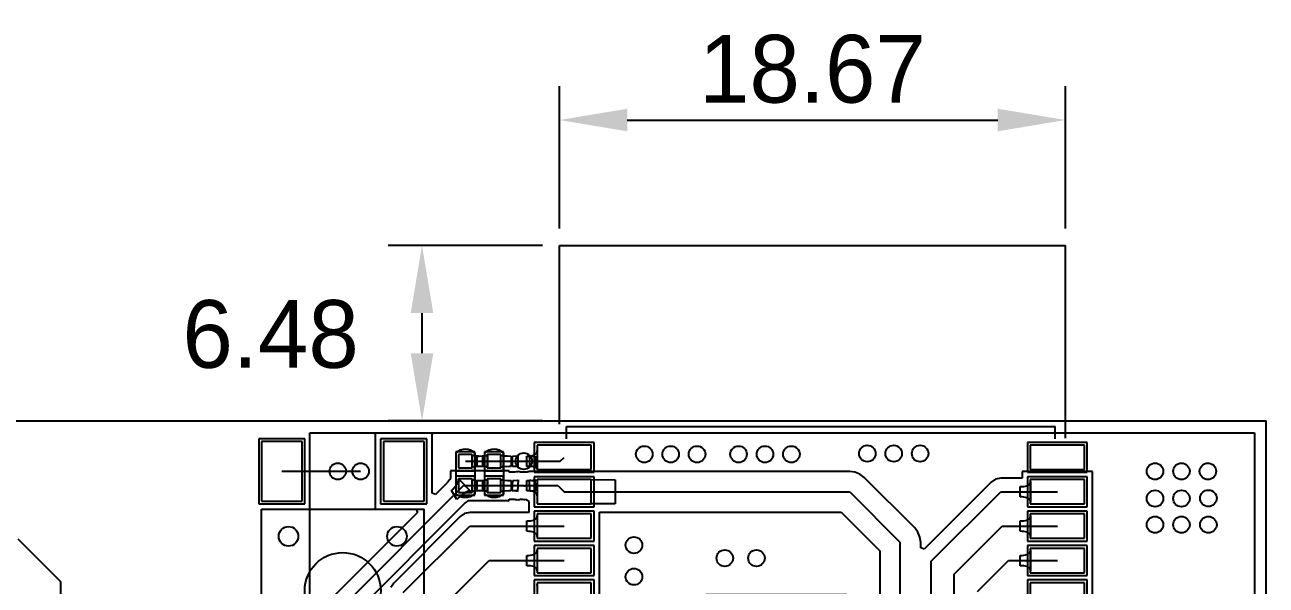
# Model space of a CAD drawing. Header units: millimetres. Extents: x 36 to 139, y 37 to 145.
# Drawn here: x 93.04 to 138.85, y 123.86 to 144.54 of the extents above; entities that cross this region are included whole.
import ezdxf

# ---------------------------------------------------------------- set-up
doc = ezdxf.new("R2010")
doc.units = ezdxf.units.MM
for name, color, linetype in [('BottomLayer', 5, 'Continuous'), ('KeepOutLayer', 6, 'Continuous'), ('Mechanical6', 56, 'Continuous'), ('MultiLayer', 9, 'Continuous'), ('TopLayer', 1, 'Continuous'), ('TopOverlay', 2, 'Continuous'), ('TopPaste', 8, 'Continuous'), ('TopSolder', 216, 'Continuous')]:
    doc.layers.add(name, color=color, linetype=linetype)
doc.dimstyles.new('ISO-25', dxfattribs={"dimtxt": 2.5, "dimasz": 2.5, "dimexe": 1.25, "dimexo": 0.625, "dimtad": 1, "dimtxsty": 'Standard', "dimcen": 2.5, "dimadec": 0, "dimazin": 0, "dimtfac": 1, "dimtmove": 0, "dimatfit": 3, "dimfxl": 1, "dimarcsym": 0})

# ---------------------------------------------------------------- blocks, each defined once
blk = doc.blocks.new('C0402_7')
at = {"layer": 'TopLayer'}
for p, q in [((-0.695, 0.253), (-0.695, -0.247)), ((-0.195, 0.253), (-0.695, 0.253)), ((-0.195, -0.247), (-0.195, 0.253)), ((0.205, 0.253), (0.205, -0.247)), ((0.705, 0.253), (0.205, 0.253)), ((0.705, -0.247), (0.705, 0.253)), ((-0.695, -0.247), (-0.195, -0.247)), ((0.205, -0.247), (0.705, -0.247))]:
    blk.add_line(p, q, dxfattribs=at)
at = {"layer": 'TopOverlay'}
for p, q in [((0.755, 0.353), (-0.745, 0.353)), ((0.755, -0.347), (-0.745, -0.347))]:
    blk.add_line(p, q, dxfattribs=at)
for centre, radius, start, end in [((-0.342, 0.003), 0.534, 139.1, 221), ((0.405, 0.003), 0.495, 315, 45)]:
    blk.add_arc(centre, radius, start, end, dxfattribs=at)
at = {"layer": 'TopPaste'}
for p, q in [((-0.695, 0.253), (-0.695, -0.247)), ((-0.195, 0.253), (-0.695, 0.253)), ((-0.195, -0.247), (-0.195, 0.253)), ((0.205, 0.253), (0.205, -0.247)), ((0.705, 0.253), (0.205, 0.253)), ((0.705, -0.247), (0.705, 0.253)), ((-0.695, -0.247), (-0.195, -0.247)), ((0.205, -0.247), (0.705, -0.247))]:
    blk.add_line(p, q, dxfattribs=at)
at = {"layer": 'TopSolder'}
for p, q in [((-0.797, 0.355), (-0.797, -0.348)), ((-0.093, 0.355), (-0.797, 0.355)), ((-0.093, -0.348), (-0.093, 0.355)), ((0.103, 0.355), (0.103, -0.348)), ((0.807, 0.355), (0.103, 0.355)), ((0.807, -0.348), (0.807, 0.355)), ((-0.797, -0.348), (-0.093, -0.348)), ((0.103, -0.348), (0.807, -0.348))]:
    blk.add_line(p, q, dxfattribs=at)
blk = doc.blocks.new('C0402_8')
at = {"layer": 'TopLayer'}
for p, q in [((-0.695, 0.253), (-0.695, -0.247)), ((-0.195, 0.253), (-0.695, 0.253)), ((-0.195, -0.247), (-0.195, 0.253)), ((0.205, 0.253), (0.205, -0.247)), ((0.705, 0.253), (0.205, 0.253)), ((0.705, -0.247), (0.705, 0.253)), ((-0.695, -0.247), (-0.195, -0.247)), ((0.205, -0.247), (0.705, -0.247))]:
    blk.add_line(p, q, dxfattribs=at)
at = {"layer": 'TopOverlay'}
for p, q in [((0.755, 0.353), (-0.745, 0.353)), ((0.755, -0.347), (-0.745, -0.347))]:
    blk.add_line(p, q, dxfattribs=at)
for centre, radius, start, end in [((-0.342, 0.003), 0.534, 139.1, 221), ((0.405, 0.003), 0.495, 315, 45)]:
    blk.add_arc(centre, radius, start, end, dxfattribs=at)
at = {"layer": 'TopPaste'}
for p, q in [((-0.695, 0.253), (-0.695, -0.247)), ((-0.195, 0.253), (-0.695, 0.253)), ((-0.195, -0.247), (-0.195, 0.253)), ((0.205, 0.253), (0.205, -0.247)), ((0.705, 0.253), (0.205, 0.253)), ((0.705, -0.247), (0.705, 0.253)), ((-0.695, -0.247), (-0.195, -0.247)), ((0.205, -0.247), (0.705, -0.247))]:
    blk.add_line(p, q, dxfattribs=at)
at = {"layer": 'TopSolder'}
for p, q in [((-0.797, 0.355), (-0.797, -0.348)), ((-0.093, 0.355), (-0.797, 0.355)), ((-0.093, -0.348), (-0.093, 0.355)), ((0.103, 0.355), (0.103, -0.348)), ((0.807, 0.355), (0.103, 0.355)), ((0.807, -0.348), (0.807, 0.355)), ((-0.797, -0.348), (-0.093, -0.348)), ((0.103, -0.348), (0.807, -0.348))]:
    blk.add_line(p, q, dxfattribs=at)
blk = doc.blocks.new('SW_SMD_4P_L6_0_W6_0_P4_50_LS9_0_39')
at = {"layer": 'Mechanical6'}
blk.add_circle((-4.5, 3), 0.03, dxfattribs=at)
at = {"layer": 'TopLayer'}
for p, q in [((-5.5, 3), (-5.5, 1.5)), ((-3.3, 3), (-5.5, 3)), ((-3.3, 1.5), (-3.3, 3)), ((3.3, 3), (3.3, 1.5)), ((5.5, 3), (3.3, 3)), ((5.5, 1.5), (5.5, 3)), ((-5.5, 1.5), (-3.3, 1.5)), ((3.3, 1.5), (5.5, 1.5)), ((-5.5, -1.5), (-5.5, -3)), ((-3.3, -1.5), (-5.5, -1.5)), ((-3.3, -3), (-3.3, -1.5)), ((3.3, -1.5), (3.3, -3)), ((5.5, -1.5), (3.3, -1.5)), ((5.5, -3), (5.5, -1.5)), ((-5.5, -3), (-3.3, -3)), ((3.3, -3), (5.5, -3))]:
    blk.add_line(p, q, dxfattribs=at)
at = {"layer": 'TopOverlay'}
for p, q in [((-3, 3), (-3, -3)), ((-3, 3), (3, 3)), ((3, 3), (3, -3)), ((-3, -3), (3, -3))]:
    blk.add_line(p, q, dxfattribs=at)
for centre, radius in [((-2, 2), 0.361), ((2, 2), 0.361), ((0, 0), 1.4), ((-2, -2), 0.361), ((2, -2), 0.361)]:
    blk.add_circle(centre, radius, dxfattribs=at)
at = {"layer": 'TopPaste'}
for p, q in [((-5.5, 3), (-5.5, 1.5)), ((-3.3, 3), (-5.5, 3)), ((-3.3, 1.5), (-3.3, 3)), ((3.3, 3), (3.3, 1.5)), ((5.5, 3), (3.3, 3)), ((5.5, 1.5), (5.5, 3)), ((-5.5, 1.5), (-3.3, 1.5)), ((3.3, 1.5), (5.5, 1.5)), ((-5.5, -1.5), (-5.5, -3)), ((-3.3, -1.5), (-5.5, -1.5)), ((-3.3, -3), (-3.3, -1.5)), ((3.3, -1.5), (3.3, -3)), ((5.5, -1.5), (3.3, -1.5)), ((5.5, -3), (5.5, -1.5)), ((-5.5, -3), (-3.3, -3)), ((3.3, -3), (5.5, -3))]:
    blk.add_line(p, q, dxfattribs=at)
at = {"layer": 'TopSolder'}
for p, q in [((-5.601, 3.102), (-5.601, 1.398)), ((-3.198, 3.102), (-5.601, 3.102)), ((-3.198, 1.398), (-3.198, 3.102)), ((3.198, 3.102), (3.198, 1.398)), ((5.601, 3.102), (3.198, 3.102)), ((5.601, 1.398), (5.601, 3.102)), ((-5.601, 1.398), (-3.198, 1.398)), ((3.198, 1.398), (5.601, 1.398)), ((-5.601, -1.398), (-5.601, -3.102)), ((-3.198, -1.398), (-5.601, -1.398)), ((-3.198, -3.102), (-3.198, -1.398)), ((3.198, -1.398), (3.198, -3.102)), ((5.601, -1.398), (3.198, -1.398)), ((5.601, -3.102), (5.601, -1.398)), ((-5.601, -3.102), (-3.198, -3.102)), ((3.198, -3.102), (5.601, -3.102))]:
    blk.add_line(p, q, dxfattribs=at)
blk = doc.blocks.new('ESP32_WROVER_B_45')
at = {"layer": 'TopLayer'}
for p, q in [((-10.1, 11.88), (-10.1, 10.98)), ((-8.1, 11.88), (-10.1, 11.88)), ((-8.1, 10.98), (-8.1, 11.88)), ((8.1, 11.88), (8.1, 10.98)), ((10.1, 11.88), (8.1, 11.88)), ((10.1, 10.98), (10.1, 11.88)), ((-10.1, 10.98), (-8.1, 10.98)), ((-10.1, 10.61), (-10.1, 9.71)), ((-8.1, 10.61), (-10.1, 10.61)), ((-8.1, 9.71), (-8.1, 10.61)), ((8.1, 10.98), (10.1, 10.98)), ((8.1, 10.61), (8.1, 9.71)), ((10.1, 10.61), (8.1, 10.61)), ((10.1, 9.71), (10.1, 10.61)), ((-10.1, 9.71), (-8.1, 9.71)), ((8.1, 9.71), (10.1, 9.71)), ((-10.1, 9.34), (-10.1, 8.44)), ((-8.1, 9.34), (-10.1, 9.34)), ((-8.1, 8.44), (-8.1, 9.34)), ((8.1, 9.34), (8.1, 8.44)), ((10.1, 9.34), (8.1, 9.34)), ((10.1, 8.44), (10.1, 9.34)), ((-10.1, 8.44), (-8.1, 8.44)), ((8.1, 8.44), (10.1, 8.44)), ((-10.1, 8.07), (-10.1, 7.17)), ((-8.1, 8.07), (-10.1, 8.07)), ((-8.1, 7.17), (-8.1, 8.07)), ((8.1, 8.07), (8.1, 7.17)), ((10.1, 8.07), (8.1, 8.07)), ((10.1, 7.17), (10.1, 8.07)), ((-10.1, 7.17), (-8.1, 7.17)), ((8.1, 7.17), (10.1, 7.17)), ((-10.1, 6.8), (-10.1, 5.9)), ((-8.1, 6.8), (-10.1, 6.8)), ((-8.1, 5.9), (-8.1, 6.8)), ((8.1, 6.8), (8.1, 5.9)), ((10.1, 6.8), (8.1, 6.8)), ((10.1, 5.9), (10.1, 6.8)), ((-3.767, 6.257), (-3.767, 1.257)), ((1.233, 6.257), (-3.767, 6.257)), ((1.233, 1.257), (1.233, 6.257)), ((-10.1, 5.9), (-8.1, 5.9)), ((-10.1, 5.53), (-10.1, 4.63)), ((-8.1, 5.53), (-10.1, 5.53)), ((-8.1, 4.63), (-8.1, 5.53)), ((8.1, 5.9), (10.1, 5.9)), ((8.1, 5.53), (8.1, 4.63)), ((10.1, 5.53), (8.1, 5.53)), ((10.1, 4.63), (10.1, 5.53)), ((-10.1, 4.63), (-8.1, 4.63)), ((8.1, 4.63), (10.1, 4.63)), ((-10.1, 4.26), (-10.1, 3.36)), ((-8.1, 4.26), (-10.1, 4.26)), ((-8.1, 3.36), (-8.1, 4.26)), ((8.1, 4.26), (8.1, 3.36)), ((10.1, 4.26), (8.1, 4.26)), ((10.1, 3.36), (10.1, 4.26)), ((-10.1, 3.36), (-8.1, 3.36)), ((8.1, 3.36), (10.1, 3.36)), ((-10.1, 2.99), (-10.1, 2.09)), ((-8.1, 2.99), (-10.1, 2.99)), ((-8.1, 2.09), (-8.1, 2.99)), ((8.1, 2.99), (8.1, 2.09)), ((10.1, 2.99), (8.1, 2.99)), ((10.1, 2.09), (10.1, 2.99)), ((-10.1, 2.09), (-8.1, 2.09)), ((8.1, 2.09), (10.1, 2.09)), ((-10.1, 1.72), (-10.1, 0.82)), ((-8.1, 1.72), (-10.1, 1.72)), ((-8.1, 0.82), (-8.1, 1.72)), ((8.1, 1.72), (8.1, 0.82)), ((10.1, 1.72), (8.1, 1.72)), ((10.1, 0.82), (10.1, 1.72)), ((-3.767, 1.257), (1.233, 1.257)), ((-10.1, 0.82), (-8.1, 0.82)), ((8.1, 0.82), (10.1, 0.82)), ((-10.1, 0.45), (-10.1, -0.45)), ((-8.1, 0.45), (-10.1, 0.45)), ((-8.1, -0.45), (-8.1, 0.45)), ((8.1, 0.45), (8.1, -0.45)), ((10.1, 0.45), (8.1, 0.45)), ((10.1, -0.45), (10.1, 0.45)), ((-10.1, -0.45), (-8.1, -0.45)), ((8.1, -0.45), (10.1, -0.45)), ((-10.1, -0.82), (-10.1, -1.72)), ((-8.1, -0.82), (-10.1, -0.82)), ((-8.1, -1.72), (-8.1, -0.82)), ((8.1, -0.82), (8.1, -1.72)), ((10.1, -0.82), (8.1, -0.82)), ((10.1, -1.72), (10.1, -0.82)), ((-10.1, -1.72), (-8.1, -1.72)), ((8.1, -1.72), (10.1, -1.72)), ((-10.1, -2.09), (-10.1, -2.99)), ((-8.1, -2.09), (-10.1, -2.09)), ((-8.1, -2.99), (-8.1, -2.09)), ((8.1, -2.09), (8.1, -2.99)), ((10.1, -2.09), (8.1, -2.09)), ((10.1, -2.99), (10.1, -2.09)), ((-10.1, -2.99), (-8.1, -2.99)), ((8.1, -2.99), (10.1, -2.99)), ((-10.1, -3.36), (-10.1, -4.26)), ((-8.1, -3.36), (-10.1, -3.36)), ((-8.1, -4.26), (-8.1, -3.36)), ((8.1, -3.36), (8.1, -4.26)), ((10.1, -3.36), (8.1, -3.36)), ((10.1, -4.26), (10.1, -3.36)), ((-10.1, -4.26), (-8.1, -4.26)), ((8.1, -4.26), (10.1, -4.26)), ((-10.1, -4.63), (-10.1, -5.53)), ((-8.1, -4.63), (-10.1, -4.63)), ((-8.1, -5.53), (-8.1, -4.63)), ((8.1, -4.63), (8.1, -5.53)), ((10.1, -4.63), (8.1, -4.63)), ((10.1, -5.53), (10.1, -4.63)), ((-10.1, -5.53), (-8.1, -5.53)), ((-10.1, -5.9), (-10.1, -6.8)), ((-8.1, -5.9), (-10.1, -5.9)), ((-8.1, -6.8), (-8.1, -5.9)), ((8.1, -5.53), (10.1, -5.53)), ((8.1, -5.9), (8.1, -6.8)), ((10.1, -5.9), (8.1, -5.9)), ((10.1, -6.8), (10.1, -5.9)), ((-10.1, -6.8), (-8.1, -6.8)), ((8.1, -6.8), (10.1, -6.8)), ((-10.1, -7.17), (-10.1, -8.07)), ((-8.1, -7.17), (-10.1, -7.17)), ((-8.1, -8.07), (-8.1, -7.17)), ((8.1, -7.17), (8.1, -8.07)), ((10.1, -7.17), (8.1, -7.17)), ((10.1, -8.07), (10.1, -7.17)), ((-10.1, -8.07), (-8.1, -8.07)), ((8.1, -8.07), (10.1, -8.07)), ((-10.1, -8.44), (-10.1, -9.34)), ((-8.1, -8.44), (-10.1, -8.44)), ((-8.1, -9.34), (-8.1, -8.44)), ((8.1, -8.44), (8.1, -9.34)), ((10.1, -8.44), (8.1, -8.44)), ((10.1, -9.34), (10.1, -8.44)), ((-10.1, -9.34), (-8.1, -9.34)), ((8.1, -9.34), (10.1, -9.34)), ((-10.1, -9.71), (-10.1, -10.61)), ((-8.1, -9.71), (-10.1, -9.71)), ((-8.1, -10.61), (-8.1, -9.71)), ((8.1, -9.71), (8.1, -10.61)), ((10.1, -9.71), (8.1, -9.71)), ((10.1, -10.61), (10.1, -9.71)), ((-10.1, -10.61), (-8.1, -10.61)), ((-10.1, -10.98), (-10.1, -11.88)), ((-8.1, -10.98), (-10.1, -10.98)), ((-8.1, -11.88), (-8.1, -10.98)), ((8.1, -10.61), (10.1, -10.61)), ((8.1, -10.98), (8.1, -11.88)), ((10.1, -10.98), (8.1, -10.98)), ((10.1, -11.88), (10.1, -10.98)), ((-10.1, -11.88), (-8.1, -11.88)), ((8.1, -11.88), (10.1, -11.88))]:
    blk.add_line(p, q, dxfattribs=at)
at = {"layer": 'TopOverlay'}
for p, q in [((-9.272, 12.65), (-9.272, 19.254)), ((-9.272, 19.254), (9.397, 19.254)), ((9.397, 12.142), (9.397, 19.254)), ((-9.017, 12.573), (9.017, 12.573)), ((-9.017, 12.111), (-9.017, 12.573)), ((9.017, 12.111), (9.017, 12.573)), ((-9.399, -12.75), (-9.399, -12.115)), ((9.397, -12.75), (9.397, -12.115)), ((-9.399, -12.75), (9.397, -12.75))]:
    blk.add_line(p, q, dxfattribs=at)
at = {"layer": 'TopPaste'}
for p, q in [((-10.1, 11.88), (-10.1, 10.98)), ((-8.1, 11.88), (-10.1, 11.88)), ((-8.1, 10.98), (-8.1, 11.88)), ((8.1, 11.88), (8.1, 10.98)), ((10.1, 11.88), (8.1, 11.88)), ((10.1, 10.98), (10.1, 11.88)), ((-10.1, 10.98), (-8.1, 10.98)), ((-10.1, 10.61), (-10.1, 9.71)), ((-8.1, 10.61), (-10.1, 10.61)), ((-8.1, 9.71), (-8.1, 10.61)), ((8.1, 10.98), (10.1, 10.98)), ((8.1, 10.61), (8.1, 9.71)), ((10.1, 10.61), (8.1, 10.61)), ((10.1, 9.71), (10.1, 10.61)), ((-10.1, 9.71), (-8.1, 9.71)), ((8.1, 9.71), (10.1, 9.71)), ((-10.1, 9.34), (-10.1, 8.44)), ((-8.1, 9.34), (-10.1, 9.34)), ((-8.1, 8.44), (-8.1, 9.34)), ((8.1, 9.34), (8.1, 8.44)), ((10.1, 9.34), (8.1, 9.34)), ((10.1, 8.44), (10.1, 9.34)), ((-10.1, 8.44), (-8.1, 8.44)), ((8.1, 8.44), (10.1, 8.44)), ((-10.1, 8.07), (-10.1, 7.17)), ((-8.1, 8.07), (-10.1, 8.07)), ((-8.1, 7.17), (-8.1, 8.07)), ((8.1, 8.07), (8.1, 7.17)), ((10.1, 8.07), (8.1, 8.07)), ((10.1, 7.17), (10.1, 8.07)), ((-10.1, 7.17), (-8.1, 7.17)), ((8.1, 7.17), (10.1, 7.17)), ((-10.1, 6.8), (-10.1, 5.9)), ((-8.1, 6.8), (-10.1, 6.8)), ((-8.1, 5.9), (-8.1, 6.8)), ((8.1, 6.8), (8.1, 5.9)), ((10.1, 6.8), (8.1, 6.8)), ((10.1, 5.9), (10.1, 6.8)), ((-3.767, 6.257), (-3.767, 1.257)), ((1.233, 6.257), (-3.767, 6.257)), ((1.233, 1.257), (1.233, 6.257)), ((-10.1, 5.9), (-8.1, 5.9)), ((-10.1, 5.53), (-10.1, 4.63)), ((-8.1, 5.53), (-10.1, 5.53)), ((-8.1, 4.63), (-8.1, 5.53)), ((8.1, 5.9), (10.1, 5.9)), ((8.1, 5.53), (8.1, 4.63)), ((10.1, 5.53), (8.1, 5.53)), ((10.1, 4.63), (10.1, 5.53)), ((-10.1, 4.63), (-8.1, 4.63)), ((8.1, 4.63), (10.1, 4.63)), ((-10.1, 4.26), (-10.1, 3.36)), ((-8.1, 4.26), (-10.1, 4.26)), ((-8.1, 3.36), (-8.1, 4.26)), ((8.1, 4.26), (8.1, 3.36)), ((10.1, 4.26), (8.1, 4.26)), ((10.1, 3.36), (10.1, 4.26)), ((-10.1, 3.36), (-8.1, 3.36)), ((8.1, 3.36), (10.1, 3.36)), ((-10.1, 2.99), (-10.1, 2.09)), ((-8.1, 2.99), (-10.1, 2.99)), ((-8.1, 2.09), (-8.1, 2.99)), ((8.1, 2.99), (8.1, 2.09)), ((10.1, 2.99), (8.1, 2.99)), ((10.1, 2.09), (10.1, 2.99)), ((-10.1, 2.09), (-8.1, 2.09)), ((8.1, 2.09), (10.1, 2.09)), ((-10.1, 1.72), (-10.1, 0.82)), ((-8.1, 1.72), (-10.1, 1.72)), ((-8.1, 0.82), (-8.1, 1.72)), ((8.1, 1.72), (8.1, 0.82)), ((10.1, 1.72), (8.1, 1.72)), ((10.1, 0.82), (10.1, 1.72)), ((-3.767, 1.257), (1.233, 1.257)), ((-10.1, 0.82), (-8.1, 0.82)), ((8.1, 0.82), (10.1, 0.82)), ((-10.1, 0.45), (-10.1, -0.45)), ((-8.1, 0.45), (-10.1, 0.45)), ((-8.1, -0.45), (-8.1, 0.45)), ((8.1, 0.45), (8.1, -0.45)), ((10.1, 0.45), (8.1, 0.45)), ((10.1, -0.45), (10.1, 0.45)), ((-10.1, -0.45), (-8.1, -0.45)), ((8.1, -0.45), (10.1, -0.45)), ((-10.1, -0.82), (-10.1, -1.72)), ((-8.1, -0.82), (-10.1, -0.82)), ((-8.1, -1.72), (-8.1, -0.82)), ((8.1, -0.82), (8.1, -1.72)), ((10.1, -0.82), (8.1, -0.82)), ((10.1, -1.72), (10.1, -0.82)), ((-10.1, -1.72), (-8.1, -1.72)), ((8.1, -1.72), (10.1, -1.72)), ((-10.1, -2.09), (-10.1, -2.99)), ((-8.1, -2.09), (-10.1, -2.09)), ((-8.1, -2.99), (-8.1, -2.09)), ((8.1, -2.09), (8.1, -2.99)), ((10.1, -2.09), (8.1, -2.09)), ((10.1, -2.99), (10.1, -2.09)), ((-10.1, -2.99), (-8.1, -2.99)), ((8.1, -2.99), (10.1, -2.99)), ((-10.1, -3.36), (-10.1, -4.26)), ((-8.1, -3.36), (-10.1, -3.36)), ((-8.1, -4.26), (-8.1, -3.36)), ((8.1, -3.36), (8.1, -4.26)), ((10.1, -3.36), (8.1, -3.36)), ((10.1, -4.26), (10.1, -3.36)), ((-10.1, -4.26), (-8.1, -4.26)), ((8.1, -4.26), (10.1, -4.26)), ((-10.1, -4.63), (-10.1, -5.53)), ((-8.1, -4.63), (-10.1, -4.63)), ((-8.1, -5.53), (-8.1, -4.63)), ((8.1, -4.63), (8.1, -5.53)), ((10.1, -4.63), (8.1, -4.63)), ((10.1, -5.53), (10.1, -4.63)), ((-10.1, -5.53), (-8.1, -5.53)), ((-10.1, -5.9), (-10.1, -6.8)), ((-8.1, -5.9), (-10.1, -5.9)), ((-8.1, -6.8), (-8.1, -5.9)), ((8.1, -5.53), (10.1, -5.53)), ((8.1, -5.9), (8.1, -6.8)), ((10.1, -5.9), (8.1, -5.9)), ((10.1, -6.8), (10.1, -5.9)), ((-10.1, -6.8), (-8.1, -6.8)), ((8.1, -6.8), (10.1, -6.8)), ((-10.1, -7.17), (-10.1, -8.07)), ((-8.1, -7.17), (-10.1, -7.17)), ((-8.1, -8.07), (-8.1, -7.17)), ((8.1, -7.17), (8.1, -8.07)), ((10.1, -7.17), (8.1, -7.17)), ((10.1, -8.07), (10.1, -7.17)), ((-10.1, -8.07), (-8.1, -8.07)), ((8.1, -8.07), (10.1, -8.07)), ((-10.1, -8.44), (-10.1, -9.34)), ((-8.1, -8.44), (-10.1, -8.44)), ((-8.1, -9.34), (-8.1, -8.44)), ((8.1, -8.44), (8.1, -9.34)), ((10.1, -8.44), (8.1, -8.44)), ((10.1, -9.34), (10.1, -8.44)), ((-10.1, -9.34), (-8.1, -9.34)), ((8.1, -9.34), (10.1, -9.34)), ((-10.1, -9.71), (-10.1, -10.61)), ((-8.1, -9.71), (-10.1, -9.71)), ((-8.1, -10.61), (-8.1, -9.71)), ((8.1, -9.71), (8.1, -10.61)), ((10.1, -9.71), (8.1, -9.71)), ((10.1, -10.61), (10.1, -9.71)), ((-10.1, -10.61), (-8.1, -10.61)), ((-10.1, -10.98), (-10.1, -11.88)), ((-8.1, -10.98), (-10.1, -10.98)), ((-8.1, -11.88), (-8.1, -10.98)), ((8.1, -10.61), (10.1, -10.61)), ((8.1, -10.98), (8.1, -11.88)), ((10.1, -10.98), (8.1, -10.98)), ((10.1, -11.88), (10.1, -10.98)), ((-10.1, -11.88), (-8.1, -11.88)), ((8.1, -11.88), (10.1, -11.88))]:
    blk.add_line(p, q, dxfattribs=at)
at = {"layer": 'TopSolder'}
for p, q in [((-10.202, 11.982), (-10.202, 10.878)), ((-7.998, 11.982), (-10.202, 11.982)), ((-7.998, 10.878), (-7.998, 11.982)), ((7.998, 11.982), (7.998, 10.878)), ((10.202, 11.982), (7.998, 11.982)), ((10.202, 10.878), (10.202, 11.982)), ((-10.202, 10.878), (-7.998, 10.878)), ((-10.202, 10.712), (-10.202, 9.608)), ((-7.998, 10.712), (-10.202, 10.712)), ((-7.998, 9.608), (-7.998, 10.712)), ((7.998, 10.878), (10.202, 10.878)), ((7.998, 10.712), (7.998, 9.608)), ((10.202, 10.712), (7.998, 10.712)), ((10.202, 9.608), (10.202, 10.712)), ((-10.202, 9.608), (-7.998, 9.608)), ((-10.202, 9.442), (-10.202, 8.338)), ((-7.998, 9.442), (-10.202, 9.442)), ((-7.998, 8.338), (-7.998, 9.442)), ((7.998, 9.608), (10.202, 9.608)), ((7.998, 9.442), (7.998, 8.338)), ((10.202, 9.442), (7.998, 9.442)), ((10.202, 8.338), (10.202, 9.442)), ((-10.202, 8.338), (-7.998, 8.338)), ((7.998, 8.338), (10.202, 8.338)), ((-10.202, 8.172), (-10.202, 7.068)), ((-7.998, 8.172), (-10.202, 8.172)), ((-7.998, 7.068), (-7.998, 8.172)), ((7.998, 8.172), (7.998, 7.068)), ((10.202, 8.172), (7.998, 8.172)), ((10.202, 7.068), (10.202, 8.172)), ((-10.202, 7.068), (-7.998, 7.068)), ((-10.202, 6.902), (-10.202, 5.798)), ((-7.998, 6.902), (-10.202, 6.902)), ((-7.998, 5.798), (-7.998, 6.902)), ((7.998, 7.068), (10.202, 7.068)), ((7.998, 6.902), (7.998, 5.798)), ((10.202, 6.902), (7.998, 6.902)), ((10.202, 5.798), (10.202, 6.902)), ((-3.869, 6.359), (-3.869, 1.155)), ((1.335, 6.359), (-3.869, 6.359)), ((1.335, 1.155), (1.335, 6.359)), ((-10.202, 5.798), (-7.998, 5.798)), ((-10.202, 5.632), (-10.202, 4.528)), ((-7.998, 5.632), (-10.202, 5.632)), ((-7.998, 4.528), (-7.998, 5.632)), ((7.998, 5.798), (10.202, 5.798)), ((7.998, 5.632), (7.998, 4.528)), ((10.202, 5.632), (7.998, 5.632)), ((10.202, 4.528), (10.202, 5.632)), ((-10.202, 4.528), (-7.998, 4.528)), ((-10.202, 4.362), (-10.202, 3.258)), ((-7.998, 4.362), (-10.202, 4.362)), ((-7.998, 3.258), (-7.998, 4.362)), ((7.998, 4.528), (10.202, 4.528)), ((7.998, 4.362), (7.998, 3.258)), ((10.202, 4.362), (7.998, 4.362)), ((10.202, 3.258), (10.202, 4.362)), ((-10.202, 3.258), (-7.998, 3.258)), ((7.998, 3.258), (10.202, 3.258)), ((-10.202, 3.092), (-10.202, 1.988)), ((-7.998, 3.092), (-10.202, 3.092)), ((-7.998, 1.988), (-7.998, 3.092)), ((7.998, 3.092), (7.998, 1.988)), ((10.202, 3.092), (7.998, 3.092)), ((10.202, 1.988), (10.202, 3.092)), ((-10.202, 1.988), (-7.998, 1.988)), ((7.998, 1.988), (10.202, 1.988)), ((-10.202, 1.822), (-10.202, 0.718)), ((-7.998, 1.822), (-10.202, 1.822)), ((-7.998, 0.718), (-7.998, 1.822)), ((7.998, 1.822), (7.998, 0.718)), ((10.202, 1.822), (7.998, 1.822)), ((10.202, 0.718), (10.202, 1.822)), ((-3.869, 1.155), (1.335, 1.155)), ((-10.202, 0.718), (-7.998, 0.718)), ((-10.202, 0.552), (-10.202, -0.552)), ((-7.998, 0.552), (-10.202, 0.552)), ((-7.998, -0.552), (-7.998, 0.552)), ((7.998, 0.718), (10.202, 0.718)), ((7.998, 0.552), (7.998, -0.552)), ((10.202, 0.552), (7.998, 0.552)), ((10.202, -0.552), (10.202, 0.552)), ((-10.202, -0.552), (-7.998, -0.552)), ((-10.202, -0.718), (-10.202, -1.822)), ((-7.998, -0.718), (-10.202, -0.718)), ((-7.998, -1.822), (-7.998, -0.718)), ((7.998, -0.552), (10.202, -0.552)), ((7.998, -0.718), (7.998, -1.822)), ((10.202, -0.718), (7.998, -0.718)), ((10.202, -1.822), (10.202, -0.718)), ((-10.202, -1.822), (-7.998, -1.822)), ((7.998, -1.822), (10.202, -1.822)), ((-10.202, -1.988), (-10.202, -3.092)), ((-7.998, -1.988), (-10.202, -1.988)), ((-7.998, -3.092), (-7.998, -1.988)), ((7.998, -1.988), (7.998, -3.092)), ((10.202, -1.988), (7.998, -1.988)), ((10.202, -3.092), (10.202, -1.988)), ((-10.202, -3.092), (-7.998, -3.092)), ((7.998, -3.092), (10.202, -3.092)), ((-10.202, -3.258), (-10.202, -4.362)), ((-7.998, -3.258), (-10.202, -3.258)), ((-7.998, -4.362), (-7.998, -3.258)), ((7.998, -3.258), (7.998, -4.362)), ((10.202, -3.258), (7.998, -3.258)), ((10.202, -4.362), (10.202, -3.258)), ((-10.202, -4.362), (-7.998, -4.362)), ((-10.202, -4.528), (-10.202, -5.632)), ((-7.998, -4.528), (-10.202, -4.528)), ((-7.998, -5.632), (-7.998, -4.528)), ((7.998, -4.362), (10.202, -4.362)), ((7.998, -4.528), (7.998, -5.632)), ((10.202, -4.528), (7.998, -4.528)), ((10.202, -5.632), (10.202, -4.528)), ((-10.202, -5.632), (-7.998, -5.632)), ((-10.202, -5.798), (-10.202, -6.902)), ((-7.998, -5.798), (-10.202, -5.798)), ((-7.998, -6.902), (-7.998, -5.798)), ((7.998, -5.632), (10.202, -5.632)), ((7.998, -5.798), (7.998, -6.902)), ((10.202, -5.798), (7.998, -5.798)), ((10.202, -6.902), (10.202, -5.798)), ((-10.202, -6.902), (-7.998, -6.902)), ((-10.202, -7.068), (-10.202, -8.172)), ((-7.998, -7.068), (-10.202, -7.068)), ((-7.998, -8.172), (-7.998, -7.068)), ((7.998, -6.902), (10.202, -6.902)), ((7.998, -7.068), (7.998, -8.172)), ((10.202, -7.068), (7.998, -7.068)), ((10.202, -8.172), (10.202, -7.068)), ((-10.202, -8.172), (-7.998, -8.172)), ((7.998, -8.172), (10.202, -8.172)), ((-10.202, -8.338), (-10.202, -9.442)), ((-7.998, -8.338), (-10.202, -8.338)), ((-7.998, -9.442), (-7.998, -8.338)), ((7.998, -8.338), (7.998, -9.442)), ((10.202, -8.338), (7.998, -8.338)), ((10.202, -9.442), (10.202, -8.338)), ((-10.202, -9.442), (-7.998, -9.442)), ((-10.202, -9.608), (-10.202, -10.712)), ((-7.998, -9.608), (-10.202, -9.608)), ((-7.998, -10.712), (-7.998, -9.608)), ((7.998, -9.442), (10.202, -9.442)), ((7.998, -9.608), (7.998, -10.712)), ((10.202, -9.608), (7.998, -9.608)), ((10.202, -10.712), (10.202, -9.608)), ((-10.202, -10.712), (-7.998, -10.712)), ((-10.202, -10.878), (-10.202, -11.982)), ((-7.998, -10.878), (-10.202, -10.878)), ((-7.998, -11.982), (-7.998, -10.878)), ((7.998, -10.712), (10.202, -10.712)), ((7.998, -10.878), (7.998, -11.982)), ((10.202, -10.878), (7.998, -10.878)), ((10.202, -11.982), (10.202, -10.878)), ((-10.202, -11.982), (-7.998, -11.982)), ((7.998, -11.982), (10.202, -11.982))]:
    blk.add_line(p, q, dxfattribs=at)
blk = doc.blocks.new('*D83')
at = {"color": 0, "lineweight": -2, "transparency": 16777216}
for p, q in [((112.772, 137.026), (112.772, 142.279)), ((131.441, 137.026), (131.441, 142.279)), ((115.272, 141.029), (128.941, 141.029))]:
    blk.add_line(p, q, dxfattribs=at)
at = {"color": 0, "transparency": 16777216}
for points in [[(115.272, 141.446), (115.272, 140.612), (112.772, 141.029)], [(128.941, 141.446), (128.941, 140.612), (131.441, 141.029)]]:
    blk.add_solid(points, dxfattribs=at)
at = {"layer": 'Defpoints', "color": 0, "transparency": 16777216}
for p in [(131.441, 141.029), (112.772, 136.401), (131.441, 136.401)]:
    blk.add_point(p, dxfattribs=at)
at = {"color": 0, "transparency": 16777216, "insert": (122.106, 142.904), "char_height": 2.5, "attachment_point": 5}
blk.add_mtext('18.67', dxfattribs=at)

msp = doc.modelspace()

# ---------------------------------------------------------------- linework, layer by layer
for p, q in [((112.147, 136.401), (106.45, 136.401)), ((107.7, 132.421), (107.7, 133.901)), ((112.147, 129.921), (106.45, 129.921))]:
    msp.add_line(p, q)
for points in [[(107.283, 133.901), (108.116, 133.901), (107.7, 136.401)], [(107.283, 132.421), (108.116, 132.421), (107.7, 129.921)]]:
    msp.add_solid(points)
at = {"layer": 'BottomLayer'}
for p, q in [((103.556, 115.671), (103.556, 129.486)), ((103.556, 129.486), (138.413, 129.486)), ((138.413, 129.486), (138.413, 96.856))]:
    msp.add_line(p, q, dxfattribs=at)
for centre in [(111.455, 128.434), (115.9, 128.69), (116.875, 128.69), (117.85, 128.69), (119.38, 128.69), (120.355, 128.69), (121.33, 128.69), (124.13, 128.716), (125.105, 128.716), (126.08, 128.716), (104.592, 128.061), (105.436, 128.061), (134.747, 128.061), (135.722, 128.061), (136.697, 128.061), (134.747, 127.056), (135.722, 127.056), (136.717, 127.066), (134.747, 126.091), (135.722, 126.091), (136.717, 126.091), (115.519, 125.337), (118.872, 124.855), (120.04, 124.855), (115.519, 124.169)]:
    msp.add_circle(centre, 0.305, dxfattribs=at)
at = {"layer": 'KeepOutLayer'}
for p in [(53.848, 129.921), (138.848, 44.921)]:
    msp.add_line(p, (138.848, 129.921), dxfattribs=at)
at = {"layer": 'MultiLayer'}
for centre in [(111.455, 128.434), (115.9, 128.69), (116.875, 128.69), (117.85, 128.69), (119.38, 128.69), (120.355, 128.69), (121.33, 128.69), (124.13, 128.716), (125.105, 128.716), (126.08, 128.716), (104.592, 128.061), (105.436, 128.061), (134.747, 128.061), (135.722, 128.061), (136.697, 128.061), (134.747, 127.056), (135.722, 127.056), (136.717, 127.066), (134.747, 126.091), (135.722, 126.091), (136.717, 126.091), (115.519, 125.337), (118.872, 124.855), (120.04, 124.855), (115.519, 124.169)]:
    msp.add_circle(centre, 0.305, dxfattribs=at)
at = {"layer": 'TopLayer'}
for p, q in [((103.556, 120.661), (103.556, 129.486)), ((103.556, 129.486), (105.858, 129.486)), ((105.858, 129.486), (105.975, 129.461)), ((105.975, 129.461), (105.975, 126.661)), ((108.075, 129.461), (108.192, 129.486)), ((108.075, 127.25), (108.075, 129.461)), ((108.192, 129.486), (138.413, 129.486)), ((138.413, 129.486), (138.413, 120.869)), ((111.888, 128.693), (111.915, 128.718)), ((111.915, 128.718), (111.934, 128.746)), ((111.934, 128.746), (111.946, 128.779)), ((111.946, 128.779), (111.95, 128.815)), ((111.95, 128.815), (111.947, 128.13)), ((109.299, 128.434), (110.36, 128.434)), ((109.546, 128.187), (109.546, 128.681)), ((109.546, 128.681), (109.55, 128.67)), ((109.55, 128.67), (109.562, 128.661)), ((109.562, 128.661), (109.581, 128.652)), ((109.581, 128.652), (109.607, 128.645)), ((109.607, 128.645), (109.642, 128.639)), ((109.642, 128.639), (109.684, 128.633)), ((109.684, 128.633), (109.79, 128.627)), ((109.732, 128.624), (109.804, 128.625)), ((109.732, 128.243), (109.732, 128.624)), ((109.79, 128.627), (109.927, 128.624)), ((109.804, 128.625), (110.017, 128.639)), ((109.927, 128.624), (109.927, 128.243)), ((110.017, 128.639), (110.052, 128.645)), ((110.052, 128.645), (110.078, 128.652)), ((110.078, 128.652), (110.097, 128.661)), ((110.097, 128.661), (110.109, 128.67)), ((110.109, 128.67), (110.113, 128.681)), ((110.113, 128.681), (110.113, 128.187)), ((110.36, 128.434), (111.455, 128.434)), ((110.607, 128.187), (110.607, 128.681)), ((110.607, 128.681), (110.61, 128.67)), ((110.61, 128.67), (110.622, 128.661)), ((110.622, 128.661), (110.641, 128.652)), ((110.641, 128.652), (110.668, 128.645)), ((110.668, 128.645), (110.702, 128.639)), ((110.702, 128.639), (110.744, 128.633)), ((110.744, 128.633), (110.85, 128.627)), ((110.85, 128.627), (110.988, 128.624)), ((110.988, 128.624), (110.988, 128.243)), ((111.034, 128.624), (111.069, 128.625)), ((111.034, 128.243), (111.034, 128.624)), ((111.069, 128.625), (111.194, 128.633)), ((111.194, 128.633), (111.21, 128.636)), ((111.21, 128.636), (111.222, 128.639)), ((111.222, 128.639), (111.231, 128.643)), ((111.231, 128.643), (111.238, 128.647)), ((111.238, 128.647), (111.238, 128.221)), ((111.455, 128.434), (112.801, 128.434)), ((111.566, 128.624), (111.639, 128.626)), ((111.566, 128.243), (111.566, 128.624)), ((111.639, 128.626), (111.704, 128.632)), ((111.673, 128.221), (111.673, 128.647)), ((111.673, 128.647), (111.679, 128.643)), ((111.679, 128.643), (111.688, 128.639)), ((111.688, 128.639), (111.701, 128.636)), ((111.701, 128.636), (111.716, 128.633)), ((111.704, 128.632), (111.762, 128.642)), ((111.716, 128.633), (111.735, 128.63)), ((111.735, 128.63), (111.782, 128.626)), ((111.762, 128.642), (111.811, 128.655)), ((111.782, 128.626), (111.876, 128.624)), ((111.811, 128.655), (111.854, 128.672)), ((111.854, 128.672), (111.888, 128.693)), ((111.876, 128.624), (111.876, 128.243)), ((112.801, 128.434), (112.944, 128.577)), ((102.525, 128.061), (104.592, 128.061)), ((104.592, 128.061), (105.436, 128.061)), ((108.746, 127.795), (108.739, 127.781)), ((108.747, 127.798), (108.746, 127.795)), ((108.748, 127.806), (108.747, 127.798)), ((108.749, 127.812), (108.748, 127.806)), ((109.043, 128.084), (108.749, 128.084)), ((108.749, 128.084), (108.749, 127.812)), ((109.059, 128.087), (109.043, 128.084)), ((109.068, 128.085), (109.059, 128.087)), ((109.078, 128.086), (109.068, 128.085)), ((109.084, 128.084), (109.078, 128.086)), ((109.532, 128.084), (109.084, 128.084)), ((109.546, 128.087), (109.532, 128.084)), ((109.55, 128.198), (109.546, 128.187)), ((109.554, 128.085), (109.546, 128.087)), ((109.562, 128.207), (109.55, 128.198)), ((109.562, 128.086), (109.554, 128.085)), ((109.581, 128.216), (109.562, 128.207)), ((109.572, 128.084), (109.562, 128.086)), ((110.087, 128.084), (109.572, 128.084)), ((109.607, 128.223), (109.581, 128.216)), ((109.642, 128.229), (109.607, 128.223)), ((109.855, 128.243), (109.642, 128.229)), ((109.869, 128.241), (109.732, 128.243)), ((109.927, 128.243), (109.855, 128.243)), ((109.976, 128.234), (109.869, 128.241)), ((110.017, 128.229), (109.976, 128.234)), ((110.052, 128.223), (110.017, 128.229)), ((110.078, 128.216), (110.052, 128.223)), ((110.097, 128.207), (110.078, 128.216)), ((110.097, 128.086), (110.087, 128.084)), ((110.109, 128.198), (110.097, 128.207)), ((110.105, 128.085), (110.097, 128.086)), ((110.113, 128.087), (110.105, 128.085)), ((110.113, 128.187), (110.109, 128.198)), ((110.127, 128.084), (110.113, 128.087)), ((110.592, 128.084), (110.127, 128.084)), ((110.607, 128.087), (110.592, 128.084)), ((110.61, 128.198), (110.607, 128.187)), ((110.614, 128.085), (110.607, 128.087)), ((110.622, 128.207), (110.61, 128.198)), ((110.622, 128.086), (110.614, 128.085)), ((110.641, 128.216), (110.622, 128.207)), ((110.632, 128.084), (110.622, 128.086)), ((110.91, 128.084), (110.632, 128.084)), ((110.668, 128.223), (110.641, 128.216)), ((110.702, 128.229), (110.668, 128.223)), ((110.915, 128.243), (110.702, 128.229)), ((110.91, 128.034), (110.91, 128.084)), ((111.123, 128.034), (110.91, 128.034)), ((110.988, 128.243), (110.915, 128.243)), ((111.129, 128.241), (111.034, 128.243)), ((111.173, 128.037), (111.123, 128.034)), ((111.176, 128.238), (111.129, 128.241)), ((111.192, 128.045), (111.173, 128.037)), ((111.194, 128.235), (111.176, 128.238)), ((111.225, 128.044), (111.192, 128.045)), ((111.21, 128.232), (111.194, 128.235)), ((111.222, 128.229), (111.21, 128.232)), ((111.231, 128.225), (111.222, 128.229)), ((111.258, 128.049), (111.225, 128.044)), ((111.238, 128.221), (111.231, 128.225)), ((111.284, 128.043), (111.258, 128.049)), ((111.311, 128.043), (111.284, 128.043)), ((111.331, 128.034), (111.311, 128.043)), ((111.58, 128.034), (111.331, 128.034)), ((111.703, 128.239), (111.566, 128.243)), ((111.599, 128.043), (111.58, 128.034)), ((111.626, 128.043), (111.599, 128.043)), ((111.644, 128.047), (111.626, 128.043)), ((111.932, 128.057), (111.644, 128.057)), ((111.644, 128.057), (111.644, 128.047)), ((111.679, 128.225), (111.673, 128.221)), ((111.688, 128.229), (111.679, 128.225)), ((111.701, 128.232), (111.688, 128.229)), ((111.716, 128.235), (111.701, 128.232)), ((111.76, 128.233), (111.703, 128.239)), ((111.841, 128.243), (111.716, 128.235)), ((111.81, 128.225), (111.76, 128.233)), ((111.852, 128.215), (111.81, 128.225)), ((111.876, 128.243), (111.841, 128.243)), ((111.886, 128.203), (111.852, 128.215)), ((111.913, 128.188), (111.886, 128.203)), ((111.932, 128.171), (111.913, 128.188)), ((111.943, 128.152), (111.932, 128.171)), ((111.945, 128.06), (111.932, 128.057)), ((111.947, 128.13), (111.943, 128.152)), ((111.96, 128.057), (111.945, 128.06)), ((112.937, 128.057), (111.96, 128.057)), ((112.944, 128.058), (112.937, 128.057)), ((113.931, 128.058), (112.944, 128.058)), ((113.941, 128.06), (113.931, 128.058)), ((113.942, 128.06), (113.941, 128.06)), ((113.941, 128.06), (113.941, 128.06)), ((114.633, 128.058), (113.942, 128.06)), ((123.481, 128.058), (114.633, 128.058)), ((123.675, 128.032), (123.481, 128.058)), ((123.856, 127.957), (123.675, 128.032)), ((124.012, 127.838), (123.856, 127.957)), ((125.88, 125.97), (124.012, 127.838)), ((129.057, 127.807), (128.866, 127.769)), ((129.844, 127.807), (129.057, 127.807)), ((132.444, 128.057), (129.844, 128.057)), ((129.844, 128.057), (129.844, 127.807)), ((132.444, 126.557), (132.444, 128.057)), ((104.662, 122.964), (109.232, 127.534)), ((108.636, 127.645), (108.192, 127.201)), ((108.683, 127.699), (108.636, 127.645)), ((108.707, 127.73), (108.683, 127.699)), ((108.726, 127.759), (108.707, 127.73)), ((108.739, 127.781), (108.726, 127.759)), ((108.783, 127.354), (108.834, 127.407)), ((108.985, 127.018), (108.783, 127.354)), ((108.834, 127.407), (108.92, 127.506)), ((108.92, 127.506), (108.955, 127.552)), ((108.955, 127.552), (108.985, 127.596)), ((108.985, 127.596), (109.009, 127.637)), ((109.009, 127.637), (109.028, 127.676)), ((109.028, 127.676), (109.042, 127.714)), ((109.042, 127.714), (109.05, 127.748)), ((109.05, 127.748), (109.052, 127.781)), ((109.052, 127.781), (109.524, 127.29)), ((109.232, 127.534), (109.299, 127.534)), ((109.299, 127.534), (110.36, 127.534)), ((109.546, 127.287), (109.546, 127.781)), ((109.546, 127.781), (109.55, 127.77)), ((109.55, 127.77), (109.562, 127.761)), ((109.562, 127.761), (109.581, 127.752)), ((109.581, 127.752), (109.607, 127.745)), ((109.607, 127.745), (109.642, 127.739)), ((109.642, 127.739), (109.684, 127.733)), ((109.855, 127.343), (109.642, 127.329)), ((109.684, 127.733), (109.79, 127.727)), ((109.732, 127.724), (109.804, 127.725)), ((109.732, 127.343), (109.732, 127.724)), ((109.869, 127.341), (109.732, 127.343)), ((109.79, 127.727), (109.927, 127.724)), ((109.804, 127.725), (110.017, 127.739)), ((109.927, 127.343), (109.855, 127.343)), ((109.976, 127.334), (109.869, 127.341)), ((109.927, 127.724), (109.927, 127.343)), ((110.017, 127.329), (109.976, 127.334)), ((110.017, 127.739), (110.052, 127.745)), ((110.052, 127.745), (110.078, 127.752)), ((110.078, 127.752), (110.097, 127.761)), ((110.097, 127.761), (110.109, 127.77)), ((110.109, 127.77), (110.113, 127.781)), ((110.113, 127.781), (110.113, 127.287)), ((110.36, 127.534), (111.506, 127.534)), ((110.607, 127.287), (110.607, 127.781)), ((110.607, 127.781), (110.61, 127.77)), ((110.61, 127.77), (110.622, 127.761)), ((110.622, 127.761), (110.641, 127.752)), ((110.641, 127.752), (110.668, 127.745)), ((110.668, 127.745), (110.702, 127.739)), ((110.702, 127.739), (110.744, 127.733)), ((110.915, 127.343), (110.702, 127.329)), ((110.744, 127.733), (110.85, 127.727)), ((110.85, 127.727), (110.988, 127.724)), ((110.988, 127.343), (110.915, 127.343)), ((110.988, 127.724), (110.988, 127.343)), ((111.025, 127.343), (111.045, 127.724)), ((111.06, 127.343), (111.025, 127.343)), ((111.045, 127.724), (111.079, 127.725)), ((111.119, 127.341), (111.06, 127.343)), ((111.079, 127.725), (111.219, 127.734)), ((111.166, 127.337), (111.119, 127.341)), ((111.185, 127.334), (111.166, 127.337)), ((111.219, 127.734), (111.232, 127.737)), ((111.246, 127.744), (111.229, 127.317)), ((111.232, 127.737), (111.24, 127.74)), ((111.24, 127.74), (111.246, 127.744)), ((111.455, 127.522), (111.494, 127.522)), ((111.494, 127.522), (111.506, 127.534)), ((111.506, 127.534), (112.717, 127.534)), ((111.566, 127.724), (111.638, 127.725)), ((111.566, 127.343), (111.566, 127.724)), ((111.639, 127.342), (111.566, 127.343)), ((111.638, 127.725), (111.932, 127.743)), ((111.704, 127.336), (111.639, 127.342)), ((111.681, 127.317), (111.664, 127.744)), ((111.664, 127.744), (111.67, 127.74)), ((111.67, 127.74), (111.679, 127.737)), ((111.679, 127.737), (111.691, 127.734)), ((111.691, 127.734), (111.706, 127.731)), ((111.762, 127.326), (111.704, 127.336)), ((111.706, 127.731), (111.747, 127.727)), ((111.851, 127.343), (111.725, 127.334)), ((111.747, 127.727), (111.831, 127.725)), ((111.831, 127.725), (111.866, 127.724)), ((111.885, 127.343), (111.851, 127.343)), ((111.866, 127.724), (111.885, 127.343)), ((111.932, 127.743), (111.943, 127.748)), ((111.943, 127.748), (111.947, 127.754)), ((111.947, 127.754), (111.95, 127.153)), ((112.717, 127.534), (112.944, 127.307)), ((113.941, 126.86), (113.941, 127.754)), ((113.941, 127.754), (114.83, 127.752)), ((114.83, 127.752), (114.83, 126.863)), ((128.704, 127.661), (126.227, 125.184)), ((128.866, 127.769), (128.704, 127.661)), ((129.766, 127.498), (129.839, 127.499)), ((129.766, 127.117), (129.766, 127.498)), ((129.839, 127.499), (129.904, 127.505)), ((129.904, 127.505), (129.962, 127.515)), ((129.962, 127.515), (130.012, 127.528)), ((130.012, 127.528), (130.054, 127.545)), ((130.054, 127.545), (130.089, 127.566)), ((130.089, 127.566), (130.116, 127.591)), ((130.116, 127.591), (130.135, 127.619)), ((130.135, 127.619), (130.146, 127.652)), ((130.146, 127.652), (130.15, 127.688)), ((130.15, 127.688), (130.15, 126.926)), ((108.192, 127.201), (108.075, 127.25)), ((109.137, 127.159), (108.985, 127.018)), ((109.205, 127.214), (109.137, 127.159)), ((109.267, 127.257), (109.205, 127.214)), ((109.324, 127.29), (109.267, 127.257)), ((109.273, 126.867), (109.338, 126.928)), ((109.375, 127.312), (109.324, 127.29)), ((109.338, 126.928), (109.389, 126.969)), ((109.421, 127.323), (109.375, 127.312)), ((109.389, 126.969), (109.41, 126.984)), ((109.41, 126.984), (109.532, 126.984)), ((109.461, 127.323), (109.421, 127.323)), ((109.495, 127.312), (109.461, 127.323)), ((109.524, 127.29), (109.495, 127.312)), ((109.532, 126.984), (109.546, 126.981)), ((109.55, 127.298), (109.546, 127.287)), ((109.546, 126.981), (109.554, 126.983)), ((109.562, 127.307), (109.55, 127.298)), ((109.554, 126.983), (109.562, 126.981)), ((109.581, 127.316), (109.562, 127.307)), ((109.562, 126.981), (109.572, 126.984)), ((109.572, 126.984), (110.087, 126.984)), ((109.607, 127.323), (109.581, 127.316)), ((109.642, 127.329), (109.607, 127.323)), ((110.052, 127.323), (110.017, 127.329)), ((110.078, 127.316), (110.052, 127.323)), ((110.097, 127.307), (110.078, 127.316)), ((110.087, 126.984), (110.097, 126.981)), ((110.109, 127.298), (110.097, 127.307)), ((110.097, 126.981), (110.105, 126.983)), ((110.105, 126.983), (110.113, 126.981)), ((110.113, 127.287), (110.109, 127.298)), ((110.113, 126.981), (110.127, 126.984)), ((110.127, 126.984), (110.592, 126.984)), ((110.592, 126.984), (110.607, 126.981)), ((110.61, 127.298), (110.607, 127.287)), ((110.607, 126.981), (110.614, 126.983)), ((110.622, 127.307), (110.61, 127.298)), ((110.614, 126.983), (110.622, 126.981)), ((110.641, 127.316), (110.622, 127.307)), ((110.622, 126.981), (110.632, 126.984)), ((110.632, 126.984), (110.91, 126.984)), ((110.668, 127.323), (110.641, 127.316)), ((110.702, 127.329), (110.668, 127.323)), ((110.91, 126.984), (110.91, 127.034)), ((110.91, 127.034), (111.121, 127.034)), ((111.121, 127.034), (111.125, 127.033)), ((111.125, 127.033), (111.146, 127.023)), ((111.146, 127.023), (111.182, 127.02)), ((111.182, 127.02), (111.217, 127.012)), ((111.201, 127.331), (111.185, 127.334)), ((111.213, 127.327), (111.201, 127.331)), ((111.223, 127.322), (111.213, 127.327)), ((111.217, 127.012), (111.241, 127.015)), ((111.229, 127.317), (111.223, 127.322)), ((111.241, 127.015), (111.265, 127.013)), ((111.265, 127.013), (111.299, 127.025)), ((111.299, 127.025), (111.335, 127.03)), ((111.335, 127.03), (111.341, 127.034)), ((111.341, 127.034), (111.394, 127.034)), ((111.394, 127.034), (111.455, 127.022)), ((111.455, 127.022), (111.494, 127.022)), ((111.494, 127.022), (111.523, 127.027)), ((111.523, 127.027), (111.644, 126.952)), ((111.644, 126.952), (111.644, 126.537)), ((111.687, 127.322), (111.681, 127.317)), ((111.697, 127.327), (111.687, 127.322)), ((111.709, 127.331), (111.697, 127.327)), ((111.725, 127.334), (111.709, 127.331)), ((111.811, 127.313), (111.762, 127.326)), ((111.854, 127.296), (111.811, 127.313)), ((111.888, 127.275), (111.854, 127.296)), ((111.915, 127.25), (111.888, 127.275)), ((111.934, 127.222), (111.915, 127.25)), ((111.946, 127.189), (111.934, 127.222)), ((111.95, 127.153), (111.946, 127.189)), ((112.944, 127.307), (123.481, 127.307)), ((123.481, 127.307), (125.349, 125.439)), ((126.492, 124.742), (129.057, 127.307)), ((129.057, 127.307), (131.144, 127.307)), ((129.839, 127.115), (129.766, 127.117)), ((129.904, 127.109), (129.839, 127.115)), ((129.962, 127.099), (129.904, 127.109)), ((130.012, 127.086), (129.962, 127.099)), ((130.054, 127.069), (130.012, 127.086)), ((130.089, 127.048), (130.054, 127.069)), ((130.116, 127.023), (130.089, 127.048)), ((130.135, 126.995), (130.116, 127.023)), ((130.146, 126.962), (130.135, 126.995)), ((130.15, 126.926), (130.146, 126.962)), ((107.534, 126.544), (104.309, 123.318)), ((105.162, 122.757), (109.273, 126.867)), ((105.975, 126.661), (107.486, 126.661)), ((107.486, 126.661), (107.534, 126.544)), ((109.271, 126.499), (109.109, 126.391)), ((109.462, 126.537), (109.271, 126.499)), ((111.644, 126.537), (109.462, 126.537)), ((114.83, 126.863), (113.941, 126.86)), ((114.244, 126.555), (114.633, 126.556)), ((114.244, 125.287), (114.244, 126.555)), ((114.633, 126.556), (123.17, 126.556)), ((123.17, 126.556), (124.598, 125.128)), ((132.444, 125.287), (132.444, 126.557)), ((109.109, 126.391), (106.654, 123.936)), ((107.008, 123.583), (109.462, 126.037)), ((109.462, 126.037), (112.944, 126.037)), ((111.566, 126.228), (111.639, 126.229)), ((111.566, 125.847), (111.566, 126.228)), ((111.639, 126.229), (111.704, 126.235)), ((111.704, 126.235), (111.762, 126.245)), ((111.762, 126.245), (111.812, 126.258)), ((111.812, 126.258), (111.854, 126.275)), ((111.854, 126.275), (111.889, 126.296)), ((111.889, 126.296), (111.916, 126.321)), ((111.916, 126.321), (111.935, 126.349)), ((111.935, 126.349), (111.946, 126.382)), ((111.946, 126.382), (111.95, 126.418)), ((111.95, 126.418), (111.95, 125.656)), ((125.999, 125.814), (125.88, 125.97)), ((127.33, 124.259), (129.108, 126.037)), ((129.108, 126.037), (131.144, 126.037)), ((129.766, 126.228), (129.839, 126.229)), ((129.766, 125.847), (129.766, 126.228)), ((129.839, 126.229), (129.904, 126.235)), ((129.904, 126.235), (129.962, 126.245)), ((129.962, 126.245), (130.012, 126.258)), ((130.012, 126.258), (130.054, 126.275)), ((130.054, 126.275), (130.089, 126.296)), ((130.089, 126.296), (130.116, 126.321)), ((130.116, 126.321), (130.135, 126.349)), ((130.135, 126.349), (130.146, 126.382)), ((130.146, 126.382), (130.15, 126.418)), ((130.15, 126.418), (130.15, 125.656)), ((92.786, 125.566), (94.37, 123.983)), ((111.639, 125.845), (111.566, 125.847)), ((111.704, 125.839), (111.639, 125.845)), ((111.762, 125.829), (111.704, 125.839)), ((111.812, 125.816), (111.762, 125.829)), ((111.854, 125.799), (111.812, 125.816)), ((111.889, 125.778), (111.854, 125.799)), ((111.916, 125.753), (111.889, 125.778)), ((111.935, 125.725), (111.916, 125.753)), ((111.946, 125.692), (111.935, 125.725)), ((111.95, 125.656), (111.946, 125.692)), ((126.074, 125.633), (125.999, 125.814)), ((126.1, 125.439), (126.074, 125.633)), ((129.839, 125.845), (129.766, 125.847)), ((129.904, 125.839), (129.839, 125.845)), ((129.962, 125.829), (129.904, 125.839)), ((130.012, 125.816), (129.962, 125.829)), ((130.054, 125.799), (130.012, 125.816)), ((130.089, 125.778), (130.054, 125.799)), ((130.116, 125.753), (130.089, 125.778)), ((130.135, 125.725), (130.116, 125.753)), ((130.146, 125.692), (130.135, 125.725)), ((130.15, 125.656), (130.146, 125.692)), ((111.889, 125.026), (111.916, 125.051)), ((111.916, 125.051), (111.935, 125.079)), ((111.935, 125.079), (111.946, 125.112)), ((111.946, 125.112), (111.95, 125.148)), ((111.95, 125.148), (111.95, 124.386)), ((114.244, 124.017), (114.244, 125.287)), ((124.598, 125.128), (124.598, 117.127)), ((125.349, 116.816), (125.349, 125.439)), ((126.1, 125.236), (126.1, 125.439)), ((126.227, 125.184), (126.1, 125.236)), ((130.089, 125.026), (130.116, 125.051)), ((130.116, 125.051), (130.135, 125.079)), ((130.135, 125.079), (130.146, 125.112)), ((130.146, 125.112), (130.15, 125.148)), ((130.15, 125.148), (130.15, 124.386)), ((132.444, 124.017), (132.444, 125.287)), ((108.483, 123.074), (110.177, 124.767)), ((110.177, 124.767), (112.944, 124.767)), ((111.566, 124.958), (111.639, 124.959)), ((111.566, 124.577), (111.566, 124.958)), ((111.639, 124.959), (111.704, 124.965)), ((111.704, 124.965), (111.762, 124.975)), ((111.762, 124.975), (111.812, 124.988)), ((111.812, 124.988), (111.854, 125.005)), ((111.854, 125.005), (111.889, 125.026)), ((126.492, 116.549), (126.492, 124.742)), ((128.194, 123.624), (129.337, 124.767)), ((129.337, 124.767), (131.144, 124.767)), ((129.766, 124.958), (129.839, 124.959)), ((129.766, 124.577), (129.766, 124.958)), ((129.839, 124.959), (129.904, 124.965)), ((129.904, 124.965), (129.962, 124.975)), ((129.962, 124.975), (130.012, 124.988)), ((130.012, 124.988), (130.054, 125.005)), ((130.054, 125.005), (130.089, 125.026)), ((111.639, 124.575), (111.566, 124.577)), ((111.704, 124.569), (111.639, 124.575)), ((111.762, 124.559), (111.704, 124.569)), ((111.812, 124.546), (111.762, 124.559)), ((111.854, 124.529), (111.812, 124.546)), ((111.889, 124.508), (111.854, 124.529)), ((111.916, 124.483), (111.889, 124.508)), ((111.935, 124.455), (111.916, 124.483)), ((111.946, 124.422), (111.935, 124.455)), ((111.95, 124.386), (111.946, 124.422)), ((127.33, 116.016), (127.33, 124.259)), ((129.839, 124.575), (129.766, 124.577)), ((129.904, 124.569), (129.839, 124.575)), ((129.962, 124.559), (129.904, 124.569)), ((130.012, 124.546), (129.962, 124.559)), ((130.054, 124.529), (130.012, 124.546)), ((130.089, 124.508), (130.054, 124.529)), ((130.116, 124.483), (130.089, 124.508)), ((130.135, 124.455), (130.116, 124.483)), ((130.146, 124.422), (130.135, 124.455)), ((130.15, 124.386), (130.146, 124.422)), ((94.37, 122.543), (94.37, 123.983)), ((106.654, 123.936), (106.546, 123.774)), ((111.946, 123.842), (111.95, 123.878)), ((111.95, 123.878), (111.95, 123.116)), ((114.244, 122.747), (114.244, 124.017)), ((132.444, 122.727), (132.444, 124.017))]:
    msp.add_line(p, q, dxfattribs=at)
for centre in [(111.455, 128.434), (115.9, 128.69), (116.875, 128.69), (117.85, 128.69), (119.38, 128.69), (120.355, 128.69), (121.33, 128.69), (124.13, 128.716), (125.105, 128.716), (126.08, 128.716), (104.592, 128.061), (105.436, 128.061), (134.747, 128.061), (135.722, 128.061), (136.697, 128.061), (134.747, 127.056), (135.722, 127.056), (136.717, 127.066), (134.747, 126.091), (135.722, 126.091), (136.717, 126.091), (115.519, 125.337), (118.872, 124.855), (120.04, 124.855), (115.519, 124.169)]:
    msp.add_circle(centre, 0.305, dxfattribs=at)

# ---------------------------------------------------------------- block references
msp.add_blockref('ESP32_WROVER_B_45', (122.044, 117.147))
at = {"rotation": 90}
for name, p in [('SW_SMD_4P_L6_0_W6_0_P4_50_LS9_0_39', (104.775, 123.661)), ('C0402_8', (109.303, 127.979)), ('C0402_7', (110.363, 127.979))]:
    msp.add_blockref(name, p, dxfattribs=at)

# ---------------------------------------------------------------- texts
msp.add_text('6.48', height=2.5).set_placement((98.861, 131.882))

# ---------------------------------------------------------------- dimensions: what is measured, and where the dimension line sits
dim = msp.add_linear_dim(base=(131.441, 141.029), p1=(112.772, 136.401), p2=(131.441, 136.401), text='18.67', dimstyle='ISO-25')
dim.commit()
dim.dimension.update_dxf_attribs({"geometry": '*D83', "text_midpoint": (122.106, 142.904)})

doc.saveas('drawing.dxf')
